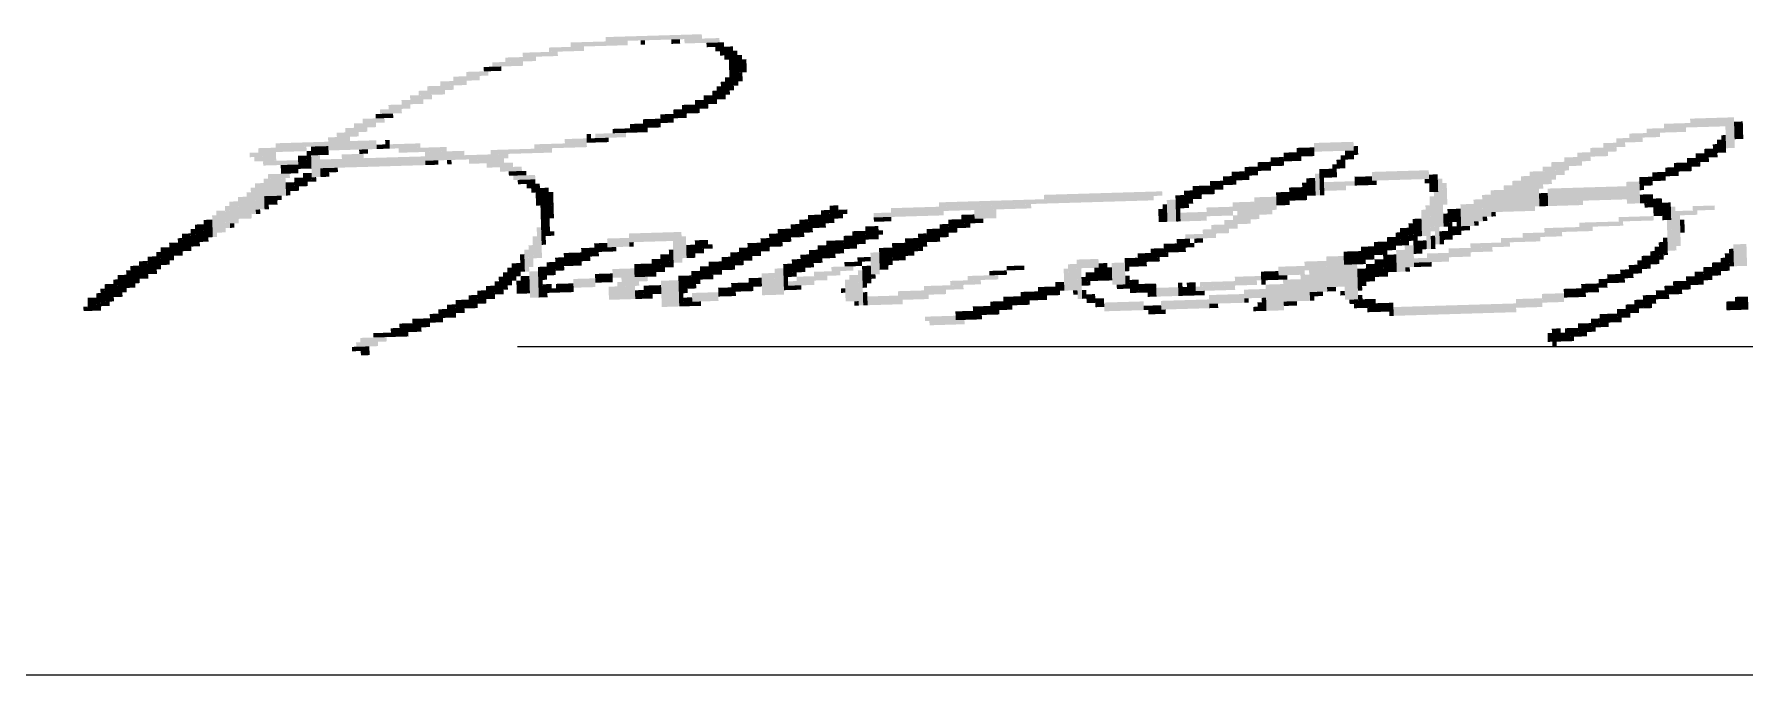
# Model space of a CAD drawing. Extents: x 331 to 571, y 362 to 759.
# Drawn here: x 459 to 518.6, y 361.7 to 384 of the extents above; entities that cross this region are included whole.
import ezdxf

# ---------------------------------------------------------------- set-up
doc = ezdxf.new("R2010")
doc.units = 0
doc.header["$LTSCALE"] = 8
doc.header["$MEASUREMENT"] = 0
doc.layers.get('0').update_dxf_attribs({"linetype": 'CONTINUOUS'})
doc.layers.add('P1', color=1, linetype='CONTINUOUS')
doc.styles.add('L100', font='romanc.shx', dxfattribs={"oblique": 10, "height": 3})

# ---------------------------------------------------------------- blocks, each defined once
blk = doc.blocks.new('SIGNAT')
at = {"layer": 'P1', "color": 7}
for points in [[(-74.141, 10.786), (-70.784, 10.886), (-74.137, 10.633), (-70.779, 10.733)], [(-71.39, 10.715), (-70.169, 10.752), (-71.385, 10.563), (-70.164, 10.599)], [(-77.028, 10.241), (-75.807, 10.278), (-77.023, 10.089), (-75.802, 10.125)], [(-76.116, 10.421), (-74.895, 10.458), (-76.112, 10.269), (-74.891, 10.305)], [(-75.358, 10.597), (-73.374, 10.656), (-75.353, 10.444), (-73.369, 10.503)], [(-72.916, 10.67), (-72.763, 10.674), (-72.911, 10.517), (-72.759, 10.522)], [(-71.847, 10.702), (-71.542, 10.711), (-71.843, 10.549), (-71.538, 10.558)], [(-70.622, 10.585), (-70.011, 10.604), (-70.617, 10.433), (-70.007, 10.451)], [(-70.312, 10.442), (-69.702, 10.46), (-70.308, 10.289), (-69.697, 10.307)], [(-70.155, 10.294), (-69.544, 10.312), (-70.15, 10.141), (-69.54, 10.159)], [(-69.998, 10.146), (-69.387, 10.164), (-69.993, 9.993), (-69.383, 10.011)], [(-78.993, 9.572), (-78.23, 9.595), (-78.989, 9.419), (-78.226, 9.442)], [(-78.387, 9.743), (-77.777, 9.761), (-78.383, 9.59), (-77.772, 9.608)], [(-78.087, 9.904), (-77.018, 9.936), (-78.082, 9.752), (-77.014, 9.784)], [(-77.633, 10.071), (-76.565, 10.103), (-77.629, 9.918), (-76.561, 9.95)], [(-69.841, 9.998), (-69.23, 10.016), (-69.827, 9.54), (-69.216, 9.558)], [(-69.827, 9.54), (-69.369, 9.553), (-69.818, 9.235), (-69.36, 9.248)], [(-80.353, 9.073), (-79.438, 9.1), (-80.349, 8.92), (-79.433, 8.948)], [(-79.9, 9.239), (-78.984, 9.267), (-79.896, 9.087), (-78.98, 9.114)], [(-79.447, 9.406), (-78.531, 9.433), (-79.442, 9.253), (-78.526, 9.28)], [(-70.271, 9.068), (-70.119, 9.073), (-70.258, 8.61), (-70.105, 8.615)], [(-70.123, 9.225), (-69.97, 9.23), (-70.105, 8.615), (-69.952, 8.619)], [(-69.975, 9.383), (-69.822, 9.387), (-69.957, 8.772), (-69.804, 8.777)], [(-69.818, 9.235), (-69.513, 9.244), (-69.813, 9.082), (-69.508, 9.091)], [(-69.813, 9.082), (-69.661, 9.086), (-69.809, 8.929), (-69.656, 8.934)], [(-81.709, 8.421), (-80.946, 8.444), (-81.704, 8.269), (-80.941, 8.292)], [(-81.255, 8.588), (-80.492, 8.611), (-81.251, 8.435), (-80.488, 8.458)], [(-80.955, 8.749), (-80.192, 8.772), (-80.95, 8.597), (-80.187, 8.62)], [(-80.654, 8.911), (-79.738, 8.939), (-80.65, 8.759), (-79.734, 8.786)], [(-71.474, 8.421), (-71.016, 8.435), (-71.465, 8.116), (-71.007, 8.13)], [(-71.021, 8.588), (-70.715, 8.597), (-71.012, 8.282), (-70.706, 8.291)], [(-70.72, 8.749), (-70.415, 8.758), (-70.711, 8.444), (-70.406, 8.453)], [(-70.711, 8.444), (-70.558, 8.449), (-70.706, 8.291), (-70.554, 8.296)], [(-70.419, 8.911), (-70.267, 8.916), (-70.406, 8.453), (-70.253, 8.458)], [(-82.912, 7.775), (-82.148, 7.797), (-82.907, 7.622), (-82.144, 7.645)], [(-82.611, 7.936), (-81.848, 7.959), (-82.606, 7.784), (-81.843, 7.806)], [(-82.158, 8.103), (-81.547, 8.121), (-82.153, 7.95), (-81.542, 7.968)], [(-82.009, 8.26), (-81.246, 8.283), (-82.005, 8.107), (-81.242, 8.13)], [(-73.287, 7.756), (-72.829, 7.77), (-73.278, 7.451), (-72.82, 7.465)], [(-72.834, 7.922), (-72.223, 7.941), (-72.825, 7.617), (-72.214, 7.635)], [(-72.228, 8.093), (-71.77, 8.107), (-72.219, 7.788), (-71.761, 7.802)], [(-71.775, 8.26), (-71.469, 8.269), (-71.766, 7.954), (-71.46, 7.963)], [(-71.465, 8.116), (-71.312, 8.121), (-71.46, 7.963), (-71.308, 7.968)], [(-71.012, 8.282), (-70.859, 8.287), (-71.007, 8.13), (-70.854, 8.134)], [(-37.236, 7.762), (-36.321, 7.79), (-37.232, 7.61), (-36.316, 7.637)], [(-36.325, 7.942), (-34.799, 7.988), (-36.316, 7.637), (-34.79, 7.683)], [(-34.794, 7.835), (-34.489, 7.844), (-34.776, 7.225), (-34.471, 7.234)], [(-83.814, 7.289), (-83.05, 7.312), (-83.8, 6.831), (-83.037, 6.854)], [(-83.513, 7.451), (-82.75, 7.474), (-83.508, 7.298), (-82.745, 7.321)], [(-83.212, 7.613), (-82.449, 7.636), (-83.208, 7.46), (-82.445, 7.483)], [(-83.046, 7.16), (-82.13, 7.187), (-83.037, 6.854), (-82.121, 6.882)], [(-81.825, 7.196), (-81.672, 7.2), (-81.816, 6.891), (-81.663, 6.895)], [(-75.563, 7.23), (-74.8, 7.253), (-75.554, 6.925), (-74.791, 6.948)], [(-74.804, 7.405), (-74.652, 7.41), (-74.795, 7.1), (-74.643, 7.105)], [(-74.647, 7.257), (-74.037, 7.276), (-74.643, 7.105), (-74.032, 7.123)], [(-74.499, 7.415), (-73.431, 7.446), (-74.495, 7.262), (-73.426, 7.294)], [(-73.893, 7.585), (-73.283, 7.604), (-73.889, 7.433), (-73.278, 7.451)], [(-72.825, 7.617), (-72.672, 7.622), (-72.82, 7.465), (-72.668, 7.469)], [(-38.902, 7.254), (-37.986, 7.282), (-38.897, 7.102), (-37.981, 7.129)], [(-38.448, 7.421), (-37.38, 7.453), (-38.444, 7.268), (-37.375, 7.3)], [(-37.842, 7.592), (-36.469, 7.633), (-37.838, 7.439), (-36.464, 7.48)], [(-35.387, 7.207), (-35.234, 7.211), (-35.373, 6.749), (-35.22, 6.753)], [(-35.239, 7.364), (-35.086, 7.368), (-35.22, 6.753), (-35.068, 6.758)], [(-35.095, 7.674), (-34.79, 7.683), (-35.072, 6.91), (-34.767, 6.92)], [(-86.547, 6.75), (-85.631, 6.777), (-86.543, 6.597), (-85.627, 6.624)], [(-86.39, 6.601), (-85.627, 6.624), (-86.385, 6.449), (-85.622, 6.472)], [(-86.246, 6.911), (-84.568, 6.961), (-86.242, 6.759), (-84.563, 6.809)], [(-85.641, 7.082), (-83.809, 7.137), (-85.636, 6.929), (-83.804, 6.984)], [(-84.864, 6.647), (-84.559, 6.656), (-84.85, 6.189), (-84.545, 6.198)], [(-84.563, 6.809), (-84.41, 6.813), (-84.545, 6.198), (-84.392, 6.203)], [(-84.415, 6.966), (-83.804, 6.984), (-84.406, 6.661), (-83.795, 6.679)], [(-84.406, 6.661), (-84.101, 6.67), (-84.383, 5.898), (-84.078, 5.907)], [(-83.338, 6.693), (-82.574, 6.715), (-83.324, 6.235), (-82.561, 6.257)], [(-82.732, 6.863), (-82.426, 6.872), (-82.727, 6.711), (-82.422, 6.72)], [(-82.57, 6.563), (-80.433, 6.626), (-82.561, 6.257), (-80.424, 6.321)], [(-82.126, 7.034), (-81.82, 7.043), (-82.121, 6.882), (-81.816, 6.891)], [(-81.668, 7.048), (-80.599, 7.08), (-81.663, 6.895), (-80.595, 6.927)], [(-81.358, 6.904), (-79.679, 6.954), (-81.353, 6.752), (-79.675, 6.802)], [(-80.438, 6.779), (-79.064, 6.82), (-80.429, 6.474), (-79.055, 6.515)], [(-79.06, 6.667), (-77.533, 6.713), (-79.055, 6.515), (-77.529, 6.56)], [(-78.148, 6.847), (-76.012, 6.911), (-78.144, 6.695), (-76.007, 6.758)], [(-76.627, 7.046), (-75.558, 7.077), (-76.622, 6.893), (-75.554, 6.925)], [(-50.95, 6.59), (-50.492, 6.603), (-50.941, 6.284), (-50.483, 6.298)], [(-50.496, 6.756), (-50.038, 6.769), (-50.487, 6.451), (-50.029, 6.464)], [(-50.043, 6.922), (-49.433, 6.94), (-50.034, 6.617), (-49.423, 6.635)], [(-50.034, 6.617), (-49.881, 6.621), (-50.029, 6.464), (-49.877, 6.469)], [(-49.437, 7.093), (-48.063, 7.134), (-49.428, 6.788), (-48.054, 6.829)], [(-48.508, 6.662), (-48.355, 6.667), (-48.494, 6.204), (-48.341, 6.209)], [(-48.36, 6.82), (-48.054, 6.829), (-48.351, 6.514), (-48.045, 6.523)], [(-48.059, 6.981), (-47.906, 6.986), (-48.05, 6.676), (-47.897, 6.681)], [(-40.715, 6.589), (-39.799, 6.617), (-40.71, 6.437), (-39.795, 6.464)], [(-40.262, 6.756), (-39.193, 6.788), (-40.257, 6.603), (-39.189, 6.635)], [(-39.808, 6.922), (-38.892, 6.949), (-39.804, 6.769), (-38.888, 6.797)], [(-39.355, 7.088), (-38.592, 7.111), (-39.35, 6.936), (-38.587, 6.958)], [(-36.437, 6.564), (-36.132, 6.573), (-36.428, 6.259), (-36.122, 6.268)], [(-36.136, 6.726), (-35.831, 6.735), (-36.127, 6.421), (-35.822, 6.43)], [(-35.835, 6.888), (-35.53, 6.897), (-35.826, 6.582), (-35.521, 6.592)], [(-35.826, 6.582), (-35.674, 6.587), (-35.822, 6.43), (-35.669, 6.434)], [(-35.535, 7.049), (-35.382, 7.054), (-35.521, 6.592), (-35.368, 6.596)], [(-86.08, 6.458), (-84.859, 6.494), (-86.076, 6.305), (-84.855, 6.342)], [(-85.914, 6.005), (-85.151, 6.027), (-85.909, 5.852), (-85.146, 5.875)], [(-85.465, 6.324), (-84.855, 6.342), (-85.456, 6.018), (-84.846, 6.037)], [(-84.693, 6.041), (-84.388, 6.05), (-84.684, 5.736), (-84.379, 5.745)], [(-84.096, 6.517), (-83.333, 6.54), (-84.087, 6.212), (-83.324, 6.235)], [(-84.087, 6.212), (-83.476, 6.23), (-84.082, 6.059), (-83.472, 6.077)], [(-84.082, 6.059), (-83.777, 6.068), (-84.078, 5.907), (-83.773, 5.916)], [(-80.429, 6.474), (-79.971, 6.487), (-80.424, 6.321), (-79.966, 6.335)], [(-79.665, 6.497), (-79.513, 6.501), (-79.661, 6.344), (-79.508, 6.349)], [(-78.902, 6.519), (-77.681, 6.556), (-78.898, 6.367), (-77.677, 6.403)], [(-78.287, 6.385), (-77.372, 6.412), (-78.283, 6.232), (-77.367, 6.26)], [(-77.825, 6.246), (-77.062, 6.269), (-77.82, 6.093), (-77.057, 6.116)], [(-77.515, 6.102), (-76.905, 6.121), (-77.511, 5.95), (-76.9, 5.968)], [(-77.358, 5.954), (-76.595, 5.977), (-77.353, 5.802), (-76.59, 5.825)], [(-52.31, 6.091), (-51.852, 6.104), (-52.3, 5.785), (-51.843, 5.799)], [(-51.856, 6.257), (-51.398, 6.271), (-51.847, 5.952), (-51.389, 5.965)], [(-51.403, 6.423), (-50.945, 6.437), (-51.394, 6.118), (-50.936, 6.132)], [(-49.405, 6.025), (-49.253, 6.029), (-49.382, 5.261), (-49.23, 5.266)], [(-49.257, 6.182), (-48.799, 6.195), (-49.248, 5.876), (-48.79, 5.89)], [(-48.804, 6.348), (-48.651, 6.353), (-48.79, 5.89), (-48.638, 5.895)], [(-48.656, 6.505), (-48.503, 6.51), (-48.647, 6.2), (-48.494, 6.204)], [(-47.421, 6.084), (-45.437, 6.143), (-47.412, 5.779), (-45.428, 5.838)], [(-45.432, 5.99), (-45.127, 5.999), (-45.414, 5.38), (-45.109, 5.389)], [(-42.223, 5.933), (-41.002, 5.97), (-42.218, 5.781), (-40.997, 5.817)], [(-41.922, 6.095), (-40.701, 6.131), (-41.918, 5.942), (-40.697, 5.979)], [(-41.469, 6.261), (-40.553, 6.289), (-41.464, 6.109), (-40.549, 6.136)], [(-41.168, 6.423), (-40.1, 6.455), (-41.164, 6.27), (-40.095, 6.302)], [(-37.644, 6.07), (-37.186, 6.084), (-37.635, 5.765), (-37.177, 5.778)], [(-37.191, 6.236), (-36.886, 6.245), (-37.182, 5.931), (-36.876, 5.94)], [(-36.89, 6.398), (-36.432, 6.412), (-36.881, 6.093), (-36.423, 6.106)], [(-36.881, 6.093), (-36.728, 6.097), (-36.876, 5.94), (-36.724, 5.945)], [(-36.428, 6.259), (-36.275, 6.264), (-36.423, 6.106), (-36.271, 6.111)], [(-36.127, 6.421), (-35.974, 6.425), (-36.122, 6.268), (-35.97, 6.273)], [(-86.659, 5.371), (-86.506, 5.376), (-86.631, 4.456), (-86.479, 4.46)], [(-86.511, 5.529), (-86.358, 5.533), (-86.483, 4.613), (-86.331, 4.617)], [(-86.363, 5.686), (-86.057, 5.695), (-86.335, 4.77), (-86.03, 4.779)], [(-86.062, 5.847), (-85.299, 5.87), (-86.044, 5.237), (-85.281, 5.26)], [(-85.294, 5.718), (-84.989, 5.727), (-85.285, 5.412), (-84.98, 5.421)], [(-85.285, 5.412), (-85.133, 5.417), (-85.281, 5.26), (-85.128, 5.264)], [(-84.994, 5.879), (-84.688, 5.888), (-84.984, 5.574), (-84.679, 5.583)], [(-84.984, 5.574), (-84.832, 5.579), (-84.98, 5.421), (-84.827, 5.426)], [(-84.684, 5.736), (-84.531, 5.74), (-84.679, 5.583), (-84.527, 5.588)], [(-84.383, 5.898), (-84.23, 5.902), (-84.379, 5.745), (-84.226, 5.749)], [(-77.201, 5.806), (-76.59, 5.825), (-77.196, 5.654), (-76.586, 5.672)], [(-76.891, 5.663), (-76.433, 5.676), (-76.886, 5.51), (-76.429, 5.524)], [(-76.734, 5.515), (-76.123, 5.533), (-76.729, 5.362), (-76.119, 5.38)], [(-76.577, 5.367), (-75.966, 5.385), (-76.563, 4.909), (-75.952, 4.927)], [(-58.854, 5.284), (-54.733, 5.407), (-58.85, 5.132), (-54.729, 5.255)], [(-53.97, 5.43), (-53.665, 5.439), (-53.957, 4.972), (-53.651, 4.981)], [(-53.67, 5.592), (-53.059, 5.61), (-53.66, 5.287), (-53.05, 5.305)], [(-53.064, 5.763), (-52.606, 5.776), (-53.054, 5.457), (-52.597, 5.471)], [(-53.054, 5.457), (-52.902, 5.462), (-53.05, 5.305), (-52.897, 5.309)], [(-52.61, 5.929), (-52.305, 5.938), (-52.601, 5.624), (-52.296, 5.633)], [(-52.3, 5.785), (-52.148, 5.79), (-52.296, 5.633), (-52.143, 5.637)], [(-51.847, 5.952), (-51.695, 5.956), (-51.843, 5.799), (-51.69, 5.804)], [(-50.761, 5.373), (-50.303, 5.387), (-50.747, 4.915), (-50.289, 4.929)], [(-50.307, 5.539), (-49.849, 5.553), (-50.294, 5.081), (-49.836, 5.095)], [(-49.854, 5.706), (-49.701, 5.71), (-49.836, 5.095), (-49.683, 5.1)], [(-49.706, 5.863), (-49.401, 5.872), (-49.688, 5.252), (-49.382, 5.261)], [(-49.248, 5.876), (-49.095, 5.881), (-49.23, 5.266), (-49.077, 5.271)], [(-49.091, 5.728), (-48.022, 5.76), (-49.086, 5.576), (-48.018, 5.608)], [(-49.086, 5.576), (-48.323, 5.599), (-49.082, 5.423), (-48.319, 5.446)], [(-48.027, 5.913), (-47.417, 5.931), (-48.018, 5.608), (-47.407, 5.626)], [(-47.412, 5.779), (-47.259, 5.783), (-47.407, 5.626), (-47.255, 5.63)], [(-45.581, 5.833), (-45.428, 5.838), (-45.576, 5.681), (-45.423, 5.685)], [(-45.262, 5.384), (-45.109, 5.389), (-45.207, 3.553), (-45.054, 3.557)], [(-45.123, 5.847), (-44.97, 5.851), (-45.073, 4.168), (-44.92, 4.173)], [(-44.965, 5.699), (-44.813, 5.703), (-44.943, 4.936), (-44.79, 4.94)], [(-43.278, 5.444), (-41.599, 5.494), (-43.259, 4.833), (-41.58, 4.883)], [(-42.824, 5.61), (-41.451, 5.651), (-42.82, 5.457), (-41.446, 5.498)], [(-42.524, 5.772), (-41.15, 5.813), (-42.519, 5.619), (-41.145, 5.66)], [(-41.293, 5.503), (-38.546, 5.585), (-41.28, 5.045), (-38.533, 5.127)], [(-38.551, 5.737), (-38.093, 5.751), (-38.528, 4.974), (-38.07, 4.988)], [(-38.097, 5.904), (-37.64, 5.917), (-38.088, 5.598), (-37.63, 5.612)], [(-38.088, 5.598), (-37.936, 5.603), (-38.084, 5.446), (-37.931, 5.45)], [(-87.408, 4.891), (-87.256, 4.895), (-87.385, 4.128), (-87.233, 4.132)], [(-87.26, 5.048), (-86.955, 5.057), (-87.237, 4.285), (-86.932, 4.294)], [(-86.959, 5.21), (-86.654, 5.219), (-86.937, 4.447), (-86.631, 4.456)], [(-86.335, 4.77), (-86.183, 4.775), (-86.331, 4.617), (-86.178, 4.622)], [(-86.044, 5.237), (-85.433, 5.255), (-86.039, 5.084), (-85.429, 5.103)], [(-86.039, 5.084), (-85.581, 5.098), (-86.035, 4.932), (-85.577, 4.945)], [(-86.035, 4.932), (-85.882, 4.936), (-86.03, 4.779), (-85.877, 4.784)], [(-76.41, 4.913), (-75.952, 4.927), (-76.397, 4.455), (-75.939, 4.469)], [(-66.328, 4.909), (-66.023, 4.918), (-66.314, 4.451), (-66.009, 4.46)], [(-66.018, 4.765), (-65.713, 4.774), (-66.014, 4.612), (-65.709, 4.622)], [(-64.187, 4.82), (-59.303, 4.965), (-64.182, 4.667), (-59.298, 4.813)], [(-62.513, 5.022), (-55.034, 5.246), (-62.508, 4.87), (-55.029, 5.093)], [(-61.282, 4.754), (-60.519, 4.776), (-61.273, 4.448), (-60.51, 4.471)], [(-54.868, 4.792), (-54.715, 4.797), (-54.854, 4.334), (-54.701, 4.339)], [(-54.72, 4.949), (-54.567, 4.954), (-54.701, 4.339), (-54.549, 4.344)], [(-54.572, 5.107), (-54.266, 5.116), (-54.549, 4.344), (-54.244, 4.353)], [(-54.271, 5.268), (-53.966, 5.277), (-54.257, 4.81), (-53.952, 4.82)], [(-54.257, 4.81), (-54.105, 4.815), (-54.244, 4.353), (-54.091, 4.357)], [(-53.957, 4.972), (-53.804, 4.977), (-53.952, 4.82), (-53.799, 4.824)], [(-53.66, 5.287), (-53.355, 5.296), (-53.656, 5.134), (-53.351, 5.143)], [(-53.189, 4.842), (-52.273, 4.87), (-53.18, 4.537), (-52.264, 4.564)], [(-52.278, 5.022), (-51.515, 5.045), (-52.269, 4.717), (-51.505, 4.74)], [(-51.519, 5.198), (-50.756, 5.22), (-51.505, 4.74), (-50.742, 4.763)], [(-45.553, 4.917), (-45.401, 4.922), (-45.508, 3.391), (-45.355, 3.396)], [(-45.41, 5.227), (-45.257, 5.232), (-45.373, 4.006), (-45.221, 4.011)], [(-44.786, 4.788), (-44.328, 4.801), (-44.772, 4.33), (-44.314, 4.343)], [(-44.332, 4.954), (-43.874, 4.967), (-44.309, 4.191), (-43.852, 4.204)], [(-43.879, 5.12), (-43.574, 5.129), (-43.856, 4.357), (-43.551, 4.366)], [(-43.578, 5.282), (-43.273, 5.291), (-43.555, 4.519), (-43.25, 4.528)], [(-43.259, 4.833), (-41.733, 4.879), (-43.255, 4.68), (-41.729, 4.726)], [(-41.594, 5.341), (-41.289, 5.35), (-41.58, 4.883), (-41.275, 4.892)], [(-41.28, 5.045), (-40.059, 5.081), (-41.275, 4.892), (-40.054, 4.929)], [(-38.079, 5.293), (-37.621, 5.307), (-38.07, 4.988), (-37.612, 5.002)], [(-37.918, 4.992), (-37.612, 5.002), (-37.913, 4.84), (-37.608, 4.849)], [(-37.617, 5.154), (-37.312, 5.163), (-37.599, 4.544), (-37.293, 4.553)], [(-37.307, 5.011), (-37.002, 5.02), (-37.289, 4.4), (-36.984, 4.409)], [(-36.997, 4.867), (-36.845, 4.872), (-36.952, 3.341), (-36.799, 3.345)], [(-36.234, 4.89), (-35.471, 4.913), (-36.23, 4.737), (-35.466, 4.76)], [(-88.458, 4.248), (-88.153, 4.257), (-88.44, 3.638), (-88.135, 3.647)], [(-88.158, 4.41), (-87.852, 4.419), (-88.139, 3.8), (-87.834, 3.809)], [(-87.857, 4.572), (-87.704, 4.576), (-87.834, 3.809), (-87.682, 3.813)], [(-87.709, 4.729), (-87.404, 4.738), (-87.686, 3.966), (-87.381, 3.975)], [(-87.237, 4.285), (-87.085, 4.289), (-87.233, 4.132), (-87.08, 4.137)], [(-76.397, 4.455), (-76.091, 4.465), (-76.378, 3.845), (-76.073, 3.854)], [(-67.683, 4.257), (-67.378, 4.266), (-67.67, 3.799), (-67.365, 3.808)], [(-67.383, 4.419), (-67.078, 4.428), (-67.369, 3.961), (-67.064, 3.97)], [(-67.082, 4.581), (-66.624, 4.594), (-67.068, 4.123), (-66.611, 4.136)], [(-66.629, 4.747), (-66.324, 4.756), (-66.615, 4.289), (-66.31, 4.298)], [(-66.615, 4.289), (-66.463, 4.294), (-66.611, 4.136), (-66.458, 4.141)], [(-66.314, 4.451), (-66.162, 4.455), (-66.31, 4.298), (-66.157, 4.303)], [(-66.014, 4.612), (-65.861, 4.617), (-66.009, 4.46), (-65.857, 4.464)], [(-65.084, 4.182), (-64.626, 4.196), (-65.071, 3.724), (-64.613, 3.738)], [(-64.793, 4.649), (-62.351, 4.722), (-64.788, 4.496), (-62.346, 4.569)], [(-64.788, 4.496), (-64.178, 4.515), (-64.784, 4.344), (-64.173, 4.362)], [(-62.49, 4.259), (-62.185, 4.268), (-62.476, 3.801), (-62.171, 3.811)], [(-62.189, 4.421), (-61.731, 4.435), (-62.18, 4.116), (-61.722, 4.129)], [(-61.736, 4.587), (-61.278, 4.601), (-61.727, 4.282), (-61.269, 4.296)], [(-61.727, 4.282), (-61.421, 4.291), (-61.722, 4.129), (-61.417, 4.139)], [(-61.273, 4.448), (-60.968, 4.458), (-61.269, 4.296), (-60.964, 4.305)], [(-54.1, 4.662), (-53.184, 4.69), (-54.091, 4.357), (-53.175, 4.384)], [(-53.018, 4.236), (-52.102, 4.264), (-53.014, 4.084), (-52.098, 4.111)], [(-52.565, 4.403), (-51.649, 4.43), (-52.56, 4.25), (-51.644, 4.277)], [(-52.264, 4.564), (-51.348, 4.592), (-52.26, 4.412), (-51.344, 4.439)], [(-52.116, 4.722), (-50.895, 4.758), (-52.111, 4.569), (-50.89, 4.605)], [(-46.145, 4.289), (-45.993, 4.293), (-46.127, 3.678), (-45.975, 3.683)], [(-45.997, 4.446), (-45.692, 4.455), (-45.979, 3.835), (-45.674, 3.844)], [(-45.701, 4.76), (-45.549, 4.765), (-45.674, 3.844), (-45.521, 3.849)], [(-44.934, 4.63), (-44.781, 4.635), (-44.92, 4.173), (-44.767, 4.177)], [(-44.772, 4.33), (-44.619, 4.334), (-44.754, 3.719), (-44.601, 3.724)], [(-44.615, 4.182), (-44.462, 4.186), (-44.606, 3.876), (-44.453, 3.881)], [(-44.467, 4.339), (-44.314, 4.343), (-44.453, 3.881), (-44.3, 3.885)], [(-44.309, 4.191), (-44.004, 4.2), (-44.305, 4.038), (-44, 4.047)], [(-43.856, 4.357), (-43.704, 4.362), (-43.852, 4.204), (-43.699, 4.209)], [(-43.555, 4.519), (-43.403, 4.523), (-43.551, 4.366), (-43.398, 4.371)], [(-43.255, 4.68), (-43.102, 4.685), (-43.25, 4.528), (-43.098, 4.532)], [(-40.189, 4.314), (-38.662, 4.359), (-40.184, 4.161), (-38.658, 4.207)], [(-38.82, 4.507), (-37.599, 4.544), (-38.815, 4.355), (-37.594, 4.391)], [(-37.136, 4.405), (-36.984, 4.409), (-37.104, 3.336), (-36.952, 3.341)], [(-36.84, 4.719), (-36.077, 4.742), (-36.836, 4.566), (-36.072, 4.589)], [(-36.836, 4.566), (-36.683, 4.571), (-36.804, 3.498), (-36.651, 3.503)], [(-36.678, 4.418), (-36.526, 4.423), (-36.665, 3.961), (-36.512, 3.965)], [(-89.356, 3.611), (-89.051, 3.62), (-89.342, 3.153), (-89.037, 3.162)], [(-89.055, 3.772), (-88.903, 3.777), (-89.037, 3.162), (-88.884, 3.166)], [(-88.907, 3.929), (-88.602, 3.939), (-88.889, 3.319), (-88.584, 3.328)], [(-88.606, 4.091), (-88.454, 4.096), (-88.588, 3.481), (-88.436, 3.485)], [(-88.44, 3.638), (-88.288, 3.642), (-88.436, 3.485), (-88.283, 3.49)], [(-88.139, 3.8), (-87.987, 3.804), (-88.135, 3.647), (-87.982, 3.652)], [(-76.684, 3.836), (-76.531, 3.84), (-76.661, 3.073), (-76.508, 3.077)], [(-76.54, 4.146), (-76.388, 4.15), (-76.508, 3.077), (-76.356, 3.082)], [(-76.378, 3.845), (-76.226, 3.85), (-76.369, 3.54), (-76.217, 3.544)], [(-76.078, 4.007), (-75.925, 4.011), (-76.073, 3.854), (-75.921, 3.859)], [(-74.538, 3.594), (-74.08, 3.608), (-74.529, 3.289), (-74.071, 3.303)], [(-74.085, 3.761), (-73.321, 3.783), (-74.075, 3.455), (-73.312, 3.478)], [(-73.326, 3.936), (-71.495, 3.991), (-73.317, 3.631), (-71.485, 3.685)], [(-73.317, 3.631), (-73.164, 3.635), (-73.312, 3.478), (-73.16, 3.483)], [(-71.791, 3.676), (-71.485, 3.685), (-71.768, 2.913), (-71.463, 2.922)], [(-71.49, 3.838), (-71.337, 3.843), (-71.467, 3.075), (-71.315, 3.08)], [(-71.028, 3.699), (-70.57, 3.713), (-71.018, 3.394), (-70.561, 3.408)], [(-69.192, 3.601), (-68.734, 3.615), (-69.178, 3.143), (-68.72, 3.157)], [(-68.738, 3.767), (-68.433, 3.777), (-68.725, 3.31), (-68.419, 3.319)], [(-68.438, 3.929), (-68.132, 3.938), (-68.424, 3.471), (-68.119, 3.48)], [(-68.137, 4.091), (-67.679, 4.105), (-68.123, 3.633), (-67.665, 3.647)], [(-68.123, 3.633), (-67.971, 3.638), (-68.119, 3.48), (-67.966, 3.485)], [(-67.369, 3.961), (-67.217, 3.966), (-67.365, 3.808), (-67.212, 3.813)], [(-67.068, 4.123), (-66.916, 4.127), (-67.064, 3.97), (-66.911, 3.975)], [(-66.444, 3.683), (-65.834, 3.701), (-66.431, 3.225), (-65.82, 3.243)], [(-65.838, 3.854), (-65.533, 3.863), (-65.825, 3.396), (-65.519, 3.405)], [(-65.538, 4.016), (-65.08, 4.029), (-65.524, 3.558), (-65.066, 3.571)], [(-64.622, 4.043), (-64.469, 4.048), (-64.617, 3.89), (-64.465, 3.895)], [(-64.15, 3.599), (-63.693, 3.612), (-64.132, 2.988), (-63.674, 3.002)], [(-63.697, 3.765), (-63.239, 3.779), (-63.683, 3.307), (-63.226, 3.321)], [(-63.244, 3.931), (-62.939, 3.94), (-63.23, 3.473), (-62.925, 3.483)], [(-62.943, 4.093), (-62.485, 4.107), (-62.929, 3.635), (-62.472, 3.649)], [(-62.18, 4.116), (-61.875, 4.125), (-62.175, 3.963), (-61.87, 3.972)], [(-54.679, 3.576), (-54.221, 3.59), (-54.67, 3.271), (-54.212, 3.284)], [(-54.225, 3.742), (-53.768, 3.756), (-54.216, 3.437), (-53.758, 3.451)], [(-53.925, 3.904), (-52.856, 3.936), (-53.92, 3.751), (-52.852, 3.783)], [(-53.763, 3.603), (-53.61, 3.608), (-53.758, 3.451), (-53.606, 3.455)], [(-53.615, 3.76), (-53.31, 3.769), (-53.61, 3.608), (-53.305, 3.617)], [(-53.319, 4.075), (-52.403, 4.102), (-53.314, 3.922), (-52.398, 3.949)], [(-47.348, 3.642), (-46.89, 3.655), (-47.335, 3.184), (-46.877, 3.198)], [(-46.895, 3.808), (-46.59, 3.817), (-46.881, 3.35), (-46.576, 3.359)], [(-46.594, 3.97), (-46.442, 3.974), (-46.581, 3.512), (-46.428, 3.516)], [(-46.446, 4.127), (-46.141, 4.136), (-46.428, 3.516), (-46.123, 3.526)], [(-45.979, 3.835), (-45.827, 3.84), (-45.961, 3.225), (-45.808, 3.229)], [(-45.822, 3.687), (-45.517, 3.696), (-45.813, 3.382), (-45.508, 3.391)], [(-45.369, 3.854), (-45.216, 3.858), (-45.355, 3.396), (-45.202, 3.4)], [(-45.068, 4.015), (-44.763, 4.024), (-45.059, 3.71), (-44.754, 3.719)], [(-45.059, 3.71), (-44.906, 3.715), (-45.054, 3.557), (-44.902, 3.562)], [(-43.986, 3.589), (-42.612, 3.63), (-43.981, 3.437), (-42.608, 3.478)], [(-42.922, 3.774), (-41.549, 3.815), (-42.918, 3.621), (-41.544, 3.662)], [(-42.164, 3.949), (-40.79, 3.99), (-42.159, 3.797), (-40.785, 3.838)], [(-41.405, 4.125), (-39.726, 4.175), (-41.401, 3.972), (-39.722, 4.022)], [(-37.419, 3.633), (-37.266, 3.637), (-37.4, 3.022), (-37.248, 3.027)], [(-37.271, 3.79), (-37.118, 3.794), (-37.252, 3.179), (-37.1, 3.184)], [(-90.105, 3.13), (-89.8, 3.139), (-90.087, 2.519), (-89.782, 2.529)], [(-89.805, 3.292), (-89.652, 3.296), (-89.786, 2.681), (-89.634, 2.686)], [(-89.657, 3.449), (-89.351, 3.458), (-89.638, 2.838), (-89.333, 2.847)], [(-89.342, 3.153), (-89.19, 3.157), (-89.338, 3), (-89.185, 3.005)], [(-77.123, 3.212), (-76.971, 3.216), (-77.105, 2.601), (-76.952, 2.606)], [(-76.975, 3.369), (-76.823, 3.373), (-76.952, 2.606), (-76.8, 2.61)], [(-76.827, 3.526), (-76.675, 3.531), (-76.804, 2.763), (-76.652, 2.768)], [(-75.898, 3.096), (-75.593, 3.105), (-75.884, 2.638), (-75.579, 2.647)], [(-75.597, 3.257), (-74.987, 3.275), (-75.583, 2.799), (-74.973, 2.818)], [(-74.991, 3.428), (-74.533, 3.442), (-74.982, 3.123), (-74.524, 3.137)], [(-74.982, 3.123), (-74.677, 3.132), (-74.978, 2.97), (-74.672, 2.979)], [(-74.529, 3.289), (-74.376, 3.294), (-74.524, 3.137), (-74.372, 3.141)], [(-74.075, 3.455), (-73.77, 3.465), (-74.071, 3.303), (-73.766, 3.312)], [(-72.536, 3.043), (-72.23, 3.052), (-72.522, 2.585), (-72.217, 2.594)], [(-72.235, 3.205), (-71.93, 3.214), (-72.221, 2.747), (-71.916, 2.756)], [(-71.934, 3.367), (-71.782, 3.371), (-71.916, 2.756), (-71.763, 2.761)], [(-71.328, 3.537), (-71.023, 3.546), (-71.315, 3.08), (-71.009, 3.089)], [(-71.018, 3.394), (-70.713, 3.403), (-71.014, 3.241), (-70.709, 3.25)], [(-70.565, 3.56), (-70.412, 3.565), (-70.561, 3.408), (-70.408, 3.412)], [(-70.094, 3.116), (-69.788, 3.125), (-70.08, 2.658), (-69.775, 2.667)], [(-69.793, 3.278), (-69.488, 3.287), (-69.779, 2.82), (-69.474, 2.829)], [(-69.492, 3.439), (-69.187, 3.449), (-69.479, 2.982), (-69.173, 2.991)], [(-69.479, 2.982), (-69.326, 2.986), (-69.474, 2.829), (-69.321, 2.833)], [(-69.178, 3.143), (-69.025, 3.148), (-69.173, 2.991), (-69.021, 2.995)], [(-67.647, 3.036), (-67.342, 3.045), (-67.633, 2.578), (-67.328, 2.587)], [(-67.346, 3.198), (-67.041, 3.207), (-67.333, 2.74), (-67.027, 2.749)], [(-67.046, 3.36), (-66.74, 3.369), (-67.032, 2.902), (-66.727, 2.911)], [(-66.745, 3.521), (-66.44, 3.53), (-66.731, 3.063), (-66.426, 3.073)], [(-66.731, 3.063), (-66.579, 3.068), (-66.727, 2.911), (-66.574, 2.915)], [(-66.431, 3.225), (-66.125, 3.234), (-66.426, 3.073), (-66.121, 3.082)], [(-65.524, 3.558), (-65.371, 3.562), (-65.519, 3.405), (-65.367, 3.41)], [(-65.358, 3.104), (-64.9, 3.118), (-65.353, 2.952), (-64.895, 2.966)], [(-64.904, 3.271), (-64.599, 3.28), (-64.882, 2.508), (-64.576, 2.517)], [(-64.604, 3.432), (-64.146, 3.446), (-64.586, 2.822), (-64.128, 2.836)], [(-63.683, 3.307), (-63.378, 3.316), (-63.679, 3.155), (-63.374, 3.164)], [(-63.23, 3.473), (-63.077, 3.478), (-63.226, 3.321), (-63.073, 3.325)], [(-57.717, 3.027), (-56.954, 3.05), (-57.708, 2.722), (-56.945, 2.744)], [(-56.039, 3.077), (-55.581, 3.091), (-56.03, 2.772), (-55.572, 2.785)], [(-55.585, 3.243), (-55.127, 3.257), (-55.576, 2.938), (-55.118, 2.952)], [(-55.132, 3.41), (-54.674, 3.423), (-55.123, 3.104), (-54.665, 3.118)], [(-55.123, 3.104), (-54.818, 3.113), (-55.118, 2.952), (-54.813, 2.961)], [(-54.67, 3.271), (-54.517, 3.275), (-54.665, 3.118), (-54.512, 3.123)], [(-54.216, 3.437), (-53.911, 3.446), (-54.212, 3.284), (-53.906, 3.293)], [(-49.013, 3.134), (-48.403, 3.152), (-48.982, 2.065), (-48.371, 2.084)], [(-48.408, 3.305), (-47.797, 3.323), (-48.394, 2.847), (-47.783, 2.865)], [(-47.802, 3.476), (-47.344, 3.489), (-47.788, 3.018), (-47.33, 3.031)], [(-47.788, 3.018), (-47.635, 3.022), (-47.783, 2.865), (-47.631, 2.87)], [(-47.33, 3.031), (-47.025, 3.04), (-47.312, 2.421), (-47.007, 2.43)], [(-47.029, 3.193), (-46.571, 3.207), (-47.011, 2.583), (-46.553, 2.596)], [(-46.576, 3.359), (-46.271, 3.368), (-46.553, 2.596), (-46.248, 2.605)], [(-46.275, 3.521), (-45.97, 3.53), (-46.253, 2.758), (-45.947, 2.767)], [(-45.956, 3.072), (-44.735, 3.109), (-45.952, 2.92), (-44.731, 2.956)], [(-45.813, 3.382), (-45.66, 3.387), (-45.808, 3.229), (-45.656, 3.234)], [(-45.503, 3.239), (-43.977, 3.284), (-45.499, 3.086), (-43.972, 3.131)], [(-44.745, 3.414), (-43.218, 3.459), (-44.74, 3.261), (-43.214, 3.307)], [(-38.164, 2.999), (-38.011, 3.004), (-38.15, 2.541), (-37.997, 2.546)], [(-38.016, 3.156), (-37.71, 3.166), (-38.002, 2.699), (-37.697, 2.708)], [(-37.715, 3.318), (-37.562, 3.323), (-37.701, 2.86), (-37.549, 2.865)], [(-37.567, 3.475), (-37.414, 3.48), (-37.549, 2.865), (-37.396, 2.869)], [(-35.264, 3.086), (-35.111, 3.09), (-35.25, 2.628), (-35.097, 2.632)], [(-35.116, 3.243), (-34.963, 3.248), (-35.097, 2.632), (-34.945, 2.637)], [(-34.968, 3.4), (-34.815, 3.405), (-34.949, 2.79), (-34.797, 2.794)], [(-34.82, 3.557), (-34.362, 3.571), (-34.797, 2.794), (-34.339, 2.808)], [(-91.156, 2.488), (-90.85, 2.497), (-91.137, 1.877), (-90.832, 1.886)], [(-90.855, 2.649), (-90.702, 2.654), (-90.837, 2.039), (-90.684, 2.043)], [(-90.707, 2.806), (-90.402, 2.816), (-90.689, 2.196), (-90.383, 2.205)], [(-90.406, 2.968), (-90.101, 2.977), (-90.388, 2.358), (-90.083, 2.367)], [(-77.864, 2.426), (-77.711, 2.43), (-77.845, 1.815), (-77.693, 1.82)], [(-77.716, 2.583), (-77.563, 2.588), (-77.697, 1.973), (-77.545, 1.977)], [(-77.568, 2.74), (-77.415, 2.745), (-77.549, 2.13), (-77.397, 2.134)], [(-77.419, 2.897), (-77.114, 2.906), (-77.406, 2.44), (-77.101, 2.449)], [(-77.406, 2.44), (-77.253, 2.444), (-77.401, 2.287), (-77.249, 2.291)], [(-77.101, 2.449), (-76.795, 2.458), (-77.082, 1.838), (-76.777, 1.847)], [(-76.8, 2.61), (-76.495, 2.619), (-76.773, 1.695), (-76.467, 1.704)], [(-76.499, 2.772), (-76.194, 2.781), (-76.486, 2.314), (-76.18, 2.323)], [(-76.198, 2.934), (-75.893, 2.943), (-76.185, 2.476), (-75.88, 2.485)], [(-74.506, 2.526), (-73.895, 2.544), (-74.497, 2.221), (-73.886, 2.239)], [(-73.9, 2.697), (-73.137, 2.72), (-73.891, 2.392), (-73.128, 2.414)], [(-73.586, 2.401), (-72.67, 2.428), (-73.581, 2.248), (-72.665, 2.275)], [(-73.141, 2.872), (-72.531, 2.89), (-73.128, 2.414), (-72.517, 2.433)], [(-72.522, 2.585), (-72.369, 2.59), (-72.517, 2.433), (-72.365, 2.437)], [(-72.221, 2.747), (-72.069, 2.752), (-72.217, 2.594), (-72.064, 2.599)], [(-71.602, 2.46), (-71.144, 2.474), (-71.588, 2.002), (-71.13, 2.016)], [(-71.148, 2.626), (-70.843, 2.635), (-71.135, 2.168), (-70.829, 2.177)], [(-70.848, 2.788), (-70.542, 2.797), (-70.834, 2.33), (-70.529, 2.339)], [(-70.547, 2.95), (-70.089, 2.963), (-70.533, 2.492), (-70.075, 2.505)], [(-70.533, 2.492), (-70.381, 2.496), (-70.529, 2.339), (-70.376, 2.344)], [(-69.779, 2.82), (-69.627, 2.824), (-69.775, 2.667), (-69.622, 2.672)], [(-69.155, 2.38), (-68.697, 2.394), (-69.146, 2.075), (-68.688, 2.089)], [(-68.702, 2.546), (-68.244, 2.56), (-68.679, 1.783), (-68.221, 1.797)], [(-68.248, 2.713), (-67.943, 2.722), (-68.221, 1.797), (-67.916, 1.806)], [(-67.948, 2.874), (-67.643, 2.884), (-67.934, 2.417), (-67.629, 2.426)], [(-67.934, 2.417), (-67.781, 2.421), (-67.92, 1.959), (-67.768, 1.963)], [(-67.633, 2.578), (-67.481, 2.583), (-67.629, 2.426), (-67.476, 2.43)], [(-67.476, 2.43), (-66.408, 2.462), (-67.472, 2.278), (-66.403, 2.309)], [(-67.333, 2.74), (-67.18, 2.745), (-67.328, 2.587), (-67.176, 2.592)], [(-67.032, 2.902), (-66.879, 2.906), (-67.027, 2.749), (-66.875, 2.754)], [(-66.87, 2.601), (-65.955, 2.628), (-66.866, 2.448), (-65.95, 2.476)], [(-66.264, 2.772), (-65.501, 2.795), (-66.26, 2.619), (-65.497, 2.642)], [(-65.811, 2.938), (-65.201, 2.956), (-65.806, 2.786), (-65.196, 2.804)], [(-65.645, 2.485), (-65.34, 2.494), (-65.617, 1.569), (-65.312, 1.578)], [(-65.344, 2.647), (-65.191, 2.651), (-65.308, 1.426), (-65.155, 1.43)], [(-65.196, 2.804), (-64.891, 2.813), (-65.178, 2.193), (-64.873, 2.202)], [(-64.882, 2.508), (-64.729, 2.512), (-64.877, 2.355), (-64.724, 2.36)], [(-64.586, 2.822), (-64.28, 2.831), (-64.581, 2.669), (-64.276, 2.678)], [(-61.519, 2.455), (-60.451, 2.487), (-61.515, 2.303), (-60.446, 2.334)], [(-60.761, 2.631), (-60.15, 2.649), (-60.756, 2.478), (-60.146, 2.496)], [(-60.155, 2.801), (-59.544, 2.82), (-60.15, 2.649), (-59.54, 2.667)], [(-58.166, 2.708), (-58.014, 2.713), (-58.143, 1.945), (-57.991, 1.949)], [(-58.018, 2.865), (-57.713, 2.874), (-57.991, 1.949), (-57.686, 1.959)], [(-57.708, 2.722), (-57.556, 2.726), (-57.677, 1.653), (-57.524, 1.658)], [(-57.547, 2.421), (-57.394, 2.426), (-57.538, 2.116), (-57.385, 2.12)], [(-57.399, 2.578), (-57.093, 2.587), (-57.389, 2.273), (-57.084, 2.282)], [(-57.098, 2.74), (-56.945, 2.744), (-57.084, 2.282), (-56.932, 2.287)], [(-56.95, 2.897), (-56.645, 2.906), (-56.932, 2.287), (-56.626, 2.296)], [(-56.64, 2.754), (-56.487, 2.758), (-56.626, 2.296), (-56.474, 2.3)], [(-56.492, 2.911), (-56.034, 2.924), (-56.469, 2.148), (-56.011, 2.161)], [(-56.03, 2.772), (-55.877, 2.776), (-56.025, 2.619), (-55.872, 2.624)], [(-56.02, 2.467), (-55.868, 2.471), (-56.007, 2.009), (-55.854, 2.013)], [(-55.576, 2.938), (-55.271, 2.947), (-55.572, 2.785), (-55.266, 2.795)], [(-52.2, 2.428), (-51.285, 2.455), (-52.196, 2.275), (-51.28, 2.302)], [(-51.289, 2.608), (-50.679, 2.626), (-51.28, 2.302), (-50.67, 2.321)], [(-50.683, 2.778), (-49.767, 2.806), (-50.674, 2.473), (-49.758, 2.501)], [(-50.674, 2.473), (-50.369, 2.482), (-50.67, 2.321), (-50.364, 2.33)], [(-49.911, 2.496), (-49.606, 2.505), (-49.884, 1.58), (-49.578, 1.589)], [(-49.772, 2.958), (-49.009, 2.981), (-49.763, 2.653), (-49, 2.676)], [(-49.61, 2.658), (-49, 2.676), (-49.588, 1.895), (-48.977, 1.913)], [(-48.394, 2.847), (-47.936, 2.86), (-48.357, 1.626), (-47.9, 1.639)], [(-47.931, 2.708), (-47.626, 2.717), (-47.913, 2.097), (-47.608, 2.106)], [(-47.631, 2.87), (-47.325, 2.879), (-47.613, 2.259), (-47.307, 2.268)], [(-47.011, 2.583), (-46.859, 2.587), (-47.007, 2.43), (-46.854, 2.434)], [(-46.253, 2.758), (-46.1, 2.762), (-46.248, 2.605), (-46.095, 2.61)], [(-45.952, 2.92), (-45.341, 2.938), (-45.947, 2.767), (-45.337, 2.785)], [(-39.218, 2.51), (-38.76, 2.523), (-39.209, 2.204), (-38.751, 2.218)], [(-38.765, 2.676), (-38.46, 2.685), (-38.756, 2.371), (-38.451, 2.38)], [(-38.464, 2.838), (-38.159, 2.847), (-38.455, 2.532), (-38.15, 2.541)], [(-38.455, 2.532), (-38.303, 2.537), (-38.451, 2.38), (-38.298, 2.384)], [(-36.467, 2.439), (-36.161, 2.448), (-36.457, 2.134), (-36.152, 2.143)], [(-36.166, 2.601), (-35.861, 2.61), (-36.152, 2.143), (-35.847, 2.152)], [(-35.865, 2.762), (-35.56, 2.771), (-35.851, 2.304), (-35.546, 2.314)], [(-35.564, 2.924), (-35.259, 2.933), (-35.551, 2.466), (-35.246, 2.475)], [(-91.9, 1.854), (-91.748, 1.859), (-91.882, 1.244), (-91.73, 1.248)], [(-91.752, 2.011), (-91.6, 2.016), (-91.734, 1.401), (-91.582, 1.406)], [(-91.604, 2.169), (-91.299, 2.178), (-91.586, 1.558), (-91.281, 1.567)], [(-91.304, 2.33), (-91.151, 2.335), (-91.285, 1.72), (-91.133, 1.724)], [(-91.137, 1.877), (-90.985, 1.882), (-91.133, 1.724), (-90.98, 1.729)], [(-90.689, 2.196), (-90.536, 2.201), (-90.684, 2.043), (-90.531, 2.048)], [(-78.914, 1.783), (-78.609, 1.793), (-78.9, 1.326), (-78.595, 1.335)], [(-78.613, 1.945), (-78.308, 1.954), (-78.599, 1.487), (-78.294, 1.496)], [(-78.312, 2.107), (-78.007, 2.116), (-78.299, 1.649), (-77.994, 1.658)], [(-78.012, 2.269), (-77.859, 2.273), (-77.998, 1.811), (-77.845, 1.815)], [(-77.249, 2.291), (-77.096, 2.296), (-77.235, 1.834), (-77.082, 1.838)], [(-76.486, 2.314), (-76.333, 2.319), (-76.467, 1.704), (-76.315, 1.708)], [(-76.328, 2.166), (-76.023, 2.175), (-76.319, 1.861), (-76.014, 1.87)], [(-76.319, 1.861), (-76.167, 1.865), (-76.315, 1.708), (-76.162, 1.713)], [(-76.019, 2.023), (-75.866, 2.027), (-76.014, 1.87), (-75.861, 1.875)], [(-75.87, 2.18), (-75.26, 2.198), (-75.861, 1.875), (-75.251, 1.893)], [(-75.265, 2.351), (-74.501, 2.373), (-75.255, 2.045), (-74.492, 2.068)], [(-74.034, 2.082), (-73.119, 2.109), (-74.021, 1.624), (-73.105, 1.651)], [(-73.734, 2.244), (-72.971, 2.266), (-73.729, 2.091), (-72.966, 2.114)], [(-73.114, 1.957), (-72.809, 1.966), (-73.105, 1.651), (-72.8, 1.66)], [(-72.813, 2.118), (-72.203, 2.136), (-72.804, 1.813), (-72.194, 1.831)], [(-72.804, 1.813), (-72.499, 1.822), (-72.8, 1.66), (-72.495, 1.669)], [(-72.208, 2.289), (-71.597, 2.307), (-72.18, 1.373), (-71.57, 1.392)], [(-71.588, 2.002), (-71.283, 2.011), (-71.583, 1.849), (-71.278, 1.859)], [(-71.583, 1.849), (-71.431, 1.854), (-71.57, 1.392), (-71.417, 1.396)], [(-71.135, 2.168), (-70.982, 2.173), (-71.13, 2.016), (-70.977, 2.02)], [(-71.126, 1.863), (-70.21, 1.89), (-71.116, 1.558), (-70.201, 1.585)], [(-70.214, 2.043), (-69.756, 2.057), (-70.205, 1.738), (-69.747, 1.751)], [(-69.761, 2.209), (-69.151, 2.228), (-69.752, 1.904), (-69.141, 1.922)], [(-69.752, 1.904), (-69.599, 1.909), (-69.747, 1.751), (-69.595, 1.756)], [(-69.146, 2.075), (-68.993, 2.079), (-69.141, 1.922), (-68.989, 1.927)], [(-67.777, 2.269), (-66.861, 2.296), (-67.772, 2.116), (-66.857, 2.143)], [(-67.772, 2.116), (-67.315, 2.13), (-67.768, 1.963), (-67.31, 1.977)], [(-65.936, 2.018), (-65.784, 2.022), (-65.932, 1.865), (-65.779, 1.87)], [(-65.793, 2.328), (-65.64, 2.332), (-65.77, 1.565), (-65.617, 1.569)], [(-65.178, 2.193), (-65.025, 2.198), (-65.173, 2.041), (-65.021, 2.045)], [(-65.169, 1.888), (-65.016, 1.893), (-65.155, 1.43), (-65.002, 1.435)], [(-65.012, 1.74), (-62.875, 1.804), (-65.007, 1.587), (-62.87, 1.651)], [(-63.948, 1.924), (-62.269, 1.975), (-63.943, 1.772), (-62.264, 1.822)], [(-63.037, 2.104), (-61.663, 2.145), (-63.032, 1.952), (-61.658, 1.993)], [(-62.125, 2.284), (-61.057, 2.316), (-62.121, 2.132), (-61.052, 2.164)], [(-59.67, 1.899), (-59.059, 1.918), (-59.661, 1.594), (-59.05, 1.612)], [(-59.064, 2.07), (-58.453, 2.088), (-59.055, 1.765), (-58.444, 1.783)], [(-58.458, 2.241), (-58.153, 2.25), (-58.449, 1.936), (-58.143, 1.945)], [(-58.449, 1.936), (-58.296, 1.94), (-58.444, 1.783), (-58.292, 1.788)], [(-57.838, 1.954), (-57.686, 1.959), (-57.834, 1.801), (-57.681, 1.806)], [(-57.533, 1.963), (-57.38, 1.968), (-57.524, 1.658), (-57.371, 1.662)], [(-57.389, 2.273), (-57.237, 2.277), (-57.385, 2.12), (-57.232, 2.125)], [(-57.376, 1.815), (-57.071, 1.824), (-57.367, 1.51), (-57.061, 1.519)], [(-56.317, 2.152), (-56.011, 2.161), (-56.312, 2), (-56.007, 2.009)], [(-55.863, 2.318), (-55.558, 2.328), (-55.85, 1.861), (-55.544, 1.87)], [(-55.553, 2.175), (-54.943, 2.193), (-55.544, 1.87), (-54.934, 1.888)], [(-55.239, 1.879), (-54.934, 1.888), (-55.235, 1.726), (-54.929, 1.735)], [(-54.938, 2.041), (-54.175, 2.063), (-54.929, 1.735), (-54.166, 1.758)], [(-54.18, 2.216), (-54.027, 2.22), (-54.166, 1.758), (-54.014, 1.763)], [(-54.023, 2.068), (-53.87, 2.072), (-54.014, 1.763), (-53.861, 1.767)], [(-53.875, 2.225), (-53.569, 2.234), (-53.861, 1.767), (-53.556, 1.776)], [(-53.565, 2.081), (-52.191, 2.122), (-53.56, 1.929), (-52.187, 1.97)], [(-53.56, 1.929), (-53.255, 1.938), (-53.556, 1.776), (-53.25, 1.785)], [(-53.417, 2.239), (-51.433, 2.298), (-53.412, 2.086), (-51.428, 2.145)], [(-53.098, 1.79), (-51.877, 1.826), (-53.089, 1.485), (-51.868, 1.521)], [(-51.881, 1.979), (-51.118, 2.002), (-51.872, 1.674), (-51.109, 1.696)], [(-51.28, 2.302), (-51.127, 2.307), (-51.275, 2.15), (-51.123, 2.154)], [(-51.123, 2.154), (-50.512, 2.173), (-51.096, 1.239), (-50.485, 1.257)], [(-50.517, 2.325), (-49.906, 2.343), (-50.494, 1.562), (-49.884, 1.58)], [(-49.588, 1.895), (-49.13, 1.908), (-49.583, 1.742), (-49.125, 1.756)], [(-48.982, 2.065), (-48.676, 2.075), (-48.977, 1.913), (-48.672, 1.922)], [(-48.519, 1.927), (-48.367, 1.931), (-48.515, 1.774), (-48.362, 1.778)], [(-47.913, 2.097), (-47.761, 2.102), (-47.909, 1.945), (-47.756, 1.949)], [(-47.904, 1.792), (-47.751, 1.797), (-47.89, 1.334), (-47.738, 1.339)], [(-41.489, 1.831), (-40.726, 1.853), (-41.48, 1.525), (-40.717, 1.548)], [(-40.731, 2.006), (-40.12, 2.024), (-40.722, 1.701), (-40.111, 1.719)], [(-40.125, 2.177), (-39.514, 2.195), (-40.116, 1.872), (-39.505, 1.89)], [(-40.116, 1.872), (-39.963, 1.876), (-40.111, 1.719), (-39.959, 1.724)], [(-39.519, 2.348), (-39.214, 2.357), (-39.51, 2.043), (-39.205, 2.052)], [(-38.756, 2.371), (-38.603, 2.375), (-38.751, 2.218), (-38.599, 2.222)], [(-37.975, 1.783), (-37.517, 1.796), (-37.965, 1.478), (-37.508, 1.491)], [(-37.521, 1.949), (-37.216, 1.958), (-37.512, 1.644), (-37.207, 1.653)], [(-37.221, 2.111), (-36.915, 2.12), (-37.211, 1.806), (-36.906, 1.815)], [(-37.211, 1.806), (-37.059, 1.81), (-37.207, 1.653), (-37.054, 1.658)], [(-36.92, 2.273), (-36.462, 2.286), (-36.911, 1.967), (-36.453, 1.981)], [(-36.911, 1.967), (-36.605, 1.976), (-36.906, 1.815), (-36.601, 1.824)], [(-36.457, 2.134), (-36.305, 2.138), (-36.453, 1.981), (-36.3, 1.986)], [(-92.345, 1.383), (-92.192, 1.387), (-92.34, 1.23), (-92.187, 1.235)], [(-92.201, 1.693), (-91.896, 1.702), (-92.187, 1.235), (-91.882, 1.244)], [(-91.586, 1.558), (-91.433, 1.563), (-91.582, 1.406), (-91.429, 1.41)], [(-79.969, 1.294), (-79.663, 1.303), (-79.959, 0.988), (-79.654, 0.998)], [(-79.668, 1.455), (-79.363, 1.465), (-79.654, 0.998), (-79.349, 1.007)], [(-79.367, 1.617), (-78.909, 1.631), (-79.358, 1.312), (-78.9, 1.326)], [(-79.358, 1.312), (-79.053, 1.321), (-79.353, 1.159), (-79.048, 1.168)], [(-71.426, 1.701), (-71.121, 1.71), (-71.417, 1.396), (-71.112, 1.405)], [(-71.116, 1.558), (-70.811, 1.567), (-71.112, 1.405), (-70.807, 1.414)], [(-65.465, 1.574), (-65.312, 1.578), (-65.46, 1.421), (-65.308, 1.426)], [(-65.007, 1.587), (-63.786, 1.624), (-65.002, 1.435), (-63.781, 1.471)], [(-61.941, 1.221), (-61.33, 1.239), (-61.932, 0.915), (-61.321, 0.934)], [(-61.335, 1.391), (-60.724, 1.41), (-61.326, 1.086), (-60.715, 1.104)], [(-60.729, 1.562), (-60.271, 1.576), (-60.72, 1.257), (-60.262, 1.271)], [(-60.72, 1.257), (-60.415, 1.266), (-60.715, 1.104), (-60.41, 1.113)], [(-60.276, 1.729), (-59.665, 1.747), (-60.267, 1.423), (-59.656, 1.441)], [(-60.267, 1.423), (-59.961, 1.432), (-60.262, 1.271), (-59.957, 1.28)], [(-59.661, 1.594), (-59.355, 1.603), (-59.656, 1.441), (-59.351, 1.451)], [(-59.055, 1.765), (-58.749, 1.774), (-59.05, 1.612), (-58.745, 1.621)], [(-57.066, 1.672), (-56.761, 1.681), (-57.057, 1.366), (-56.752, 1.375)], [(-56.756, 1.528), (-55.383, 1.569), (-56.747, 1.223), (-55.374, 1.264)], [(-55.378, 1.416), (-54.768, 1.435), (-55.374, 1.264), (-54.763, 1.282)], [(-55.221, 1.268), (-54.61, 1.287), (-55.216, 1.116), (-54.606, 1.134)], [(-54.772, 1.587), (-53.093, 1.637), (-54.763, 1.282), (-53.084, 1.332)], [(-53.089, 1.485), (-52.783, 1.494), (-53.084, 1.332), (-52.779, 1.341)], [(-51.872, 1.674), (-51.72, 1.678), (-51.868, 1.521), (-51.715, 1.526)], [(-51.558, 1.378), (-51.405, 1.382), (-51.553, 1.225), (-51.401, 1.23)], [(-51.41, 1.535), (-51.257, 1.539), (-51.401, 1.23), (-51.248, 1.234)], [(-51.262, 1.692), (-51.109, 1.696), (-51.248, 1.234), (-51.096, 1.239)], [(-50.494, 1.562), (-50.036, 1.576), (-50.49, 1.409), (-50.032, 1.423)], [(-49.583, 1.742), (-49.43, 1.747), (-49.578, 1.589), (-49.426, 1.594)], [(-48.205, 1.63), (-47.9, 1.639), (-48.2, 1.478), (-47.895, 1.487)], [(-48.048, 1.482), (-47.895, 1.487), (-48.043, 1.33), (-47.89, 1.334)], [(-47.747, 1.644), (-47.289, 1.658), (-47.738, 1.339), (-47.28, 1.352)], [(-47.585, 1.343), (-47.28, 1.352), (-47.581, 1.191), (-47.275, 1.2)], [(-47.285, 1.505), (-46.674, 1.523), (-47.275, 1.2), (-46.665, 1.218)], [(-46.818, 1.213), (-46.665, 1.218), (-46.813, 1.061), (-46.66, 1.065)], [(-46.669, 1.371), (-42.396, 1.498), (-46.66, 1.065), (-42.387, 1.193)], [(-42.401, 1.651), (-41.485, 1.678), (-42.391, 1.346), (-41.476, 1.373)], [(-38.877, 1.298), (-38.571, 1.307), (-38.867, 0.992), (-38.562, 1.002)], [(-38.576, 1.459), (-38.271, 1.468), (-38.567, 1.154), (-38.262, 1.163)], [(-38.275, 1.621), (-37.97, 1.63), (-38.266, 1.316), (-37.961, 1.325)], [(-38.266, 1.316), (-38.113, 1.32), (-38.262, 1.163), (-38.109, 1.168)], [(-37.965, 1.478), (-37.66, 1.487), (-37.961, 1.325), (-37.656, 1.334)], [(-35.066, 1.564), (-34.76, 1.573), (-35.056, 1.259), (-34.751, 1.268)], [(-34.765, 1.726), (-34.307, 1.739), (-34.751, 1.268), (-34.293, 1.282)], [(-81.629, 0.633), (-81.324, 0.642), (-81.62, 0.328), (-81.315, 0.337)], [(-81.328, 0.795), (-80.871, 0.809), (-81.319, 0.49), (-80.861, 0.503)], [(-80.875, 0.961), (-80.265, 0.979), (-80.866, 0.656), (-80.256, 0.674)], [(-80.866, 0.656), (-80.561, 0.665), (-80.861, 0.503), (-80.556, 0.512)], [(-80.269, 1.132), (-79.964, 1.141), (-80.26, 0.827), (-79.955, 0.836)], [(-79.959, 0.988), (-79.807, 0.993), (-79.955, 0.836), (-79.802, 0.84)], [(-63.005, 1.036), (-61.936, 1.068), (-63, 0.883), (-61.932, 0.915)], [(-62.847, 0.888), (-61.626, 0.924), (-62.843, 0.735), (-61.622, 0.772)], [(-61.326, 1.086), (-61.021, 1.095), (-61.321, 0.934), (-61.016, 0.943)], [(-41.148, 0.619), (-40.842, 0.628), (-41.134, 0.161), (-40.829, 0.17)], [(-40.69, 0.633), (-40.232, 0.646), (-40.681, 0.327), (-40.223, 0.341)], [(-40.237, 0.799), (-39.779, 0.812), (-40.227, 0.494), (-39.77, 0.507)], [(-39.783, 0.965), (-39.478, 0.974), (-39.774, 0.66), (-39.469, 0.669)], [(-39.774, 0.66), (-39.622, 0.664), (-39.77, 0.507), (-39.617, 0.512)], [(-39.483, 1.127), (-38.872, 1.145), (-39.473, 0.822), (-38.863, 0.84)], [(-39.473, 0.822), (-39.168, 0.831), (-39.469, 0.669), (-39.164, 0.678)], [(-38.867, 0.992), (-38.715, 0.997), (-38.863, 0.84), (-38.71, 0.844)], [(-38.567, 1.154), (-38.414, 1.159), (-38.562, 1.002), (-38.41, 1.006)], [(-82.836, 0.139), (-82.073, 0.162), (-82.832, -0.014), (-82.069, 0.009)], [(-82.688, 0.296), (-81.773, 0.323), (-82.684, 0.143), (-81.768, 0.171)], [(-82.235, 0.462), (-81.625, 0.481), (-82.231, 0.31), (-81.62, 0.328)], [(-81.319, 0.49), (-81.014, 0.499), (-81.315, 0.337), (-81.01, 0.346)], [(-41.296, 0.462), (-41.143, 0.466), (-41.287, 0.156), (-41.134, 0.161)], [(-41.134, 0.161), (-40.981, 0.166), (-41.13, 0.008), (-40.977, 0.013)], [(-40.838, 0.475), (-40.685, 0.48), (-40.829, 0.17), (-40.676, 0.175)], [(-40.681, 0.327), (-40.376, 0.336), (-40.676, 0.175), (-40.371, 0.184)], [(-40.227, 0.494), (-39.922, 0.503), (-40.223, 0.341), (-39.918, 0.35)], [(-82.985, -0.018), (-82.374, 0), (-82.98, -0.171), (-82.37, -0.153)], [(-82.675, -0.162), (-82.37, -0.153), (-82.67, -0.314), (-82.365, -0.305)]]:
    blk.add_solid(points, dxfattribs=at)
at = {"layer": 'P1', "style": 'L100', "oblique": 10}
blk.add_attdef('SIGN_DATE', (-12.793, 0.89), '', height=3, dxfattribs=at)
blk = doc.blocks.new('R')
at = {"color": 7}
for p, q in [((35.417, -33.915), (112.629, -33.915)), ((-108.961, -45.367), (131.039, -45.367))]:
    blk.add_line(p, q, dxfattribs=at)

msp = doc.modelspace()

# ---------------------------------------------------------------- block references
at = {"layer": 'P1'}
for name, p in [('R', (440.438, 407.048)), ('SIGNAT', (553.068, 373.133))]:
    msp.add_blockref(name, p, dxfattribs=at)

doc.saveas('drawing.dxf')
